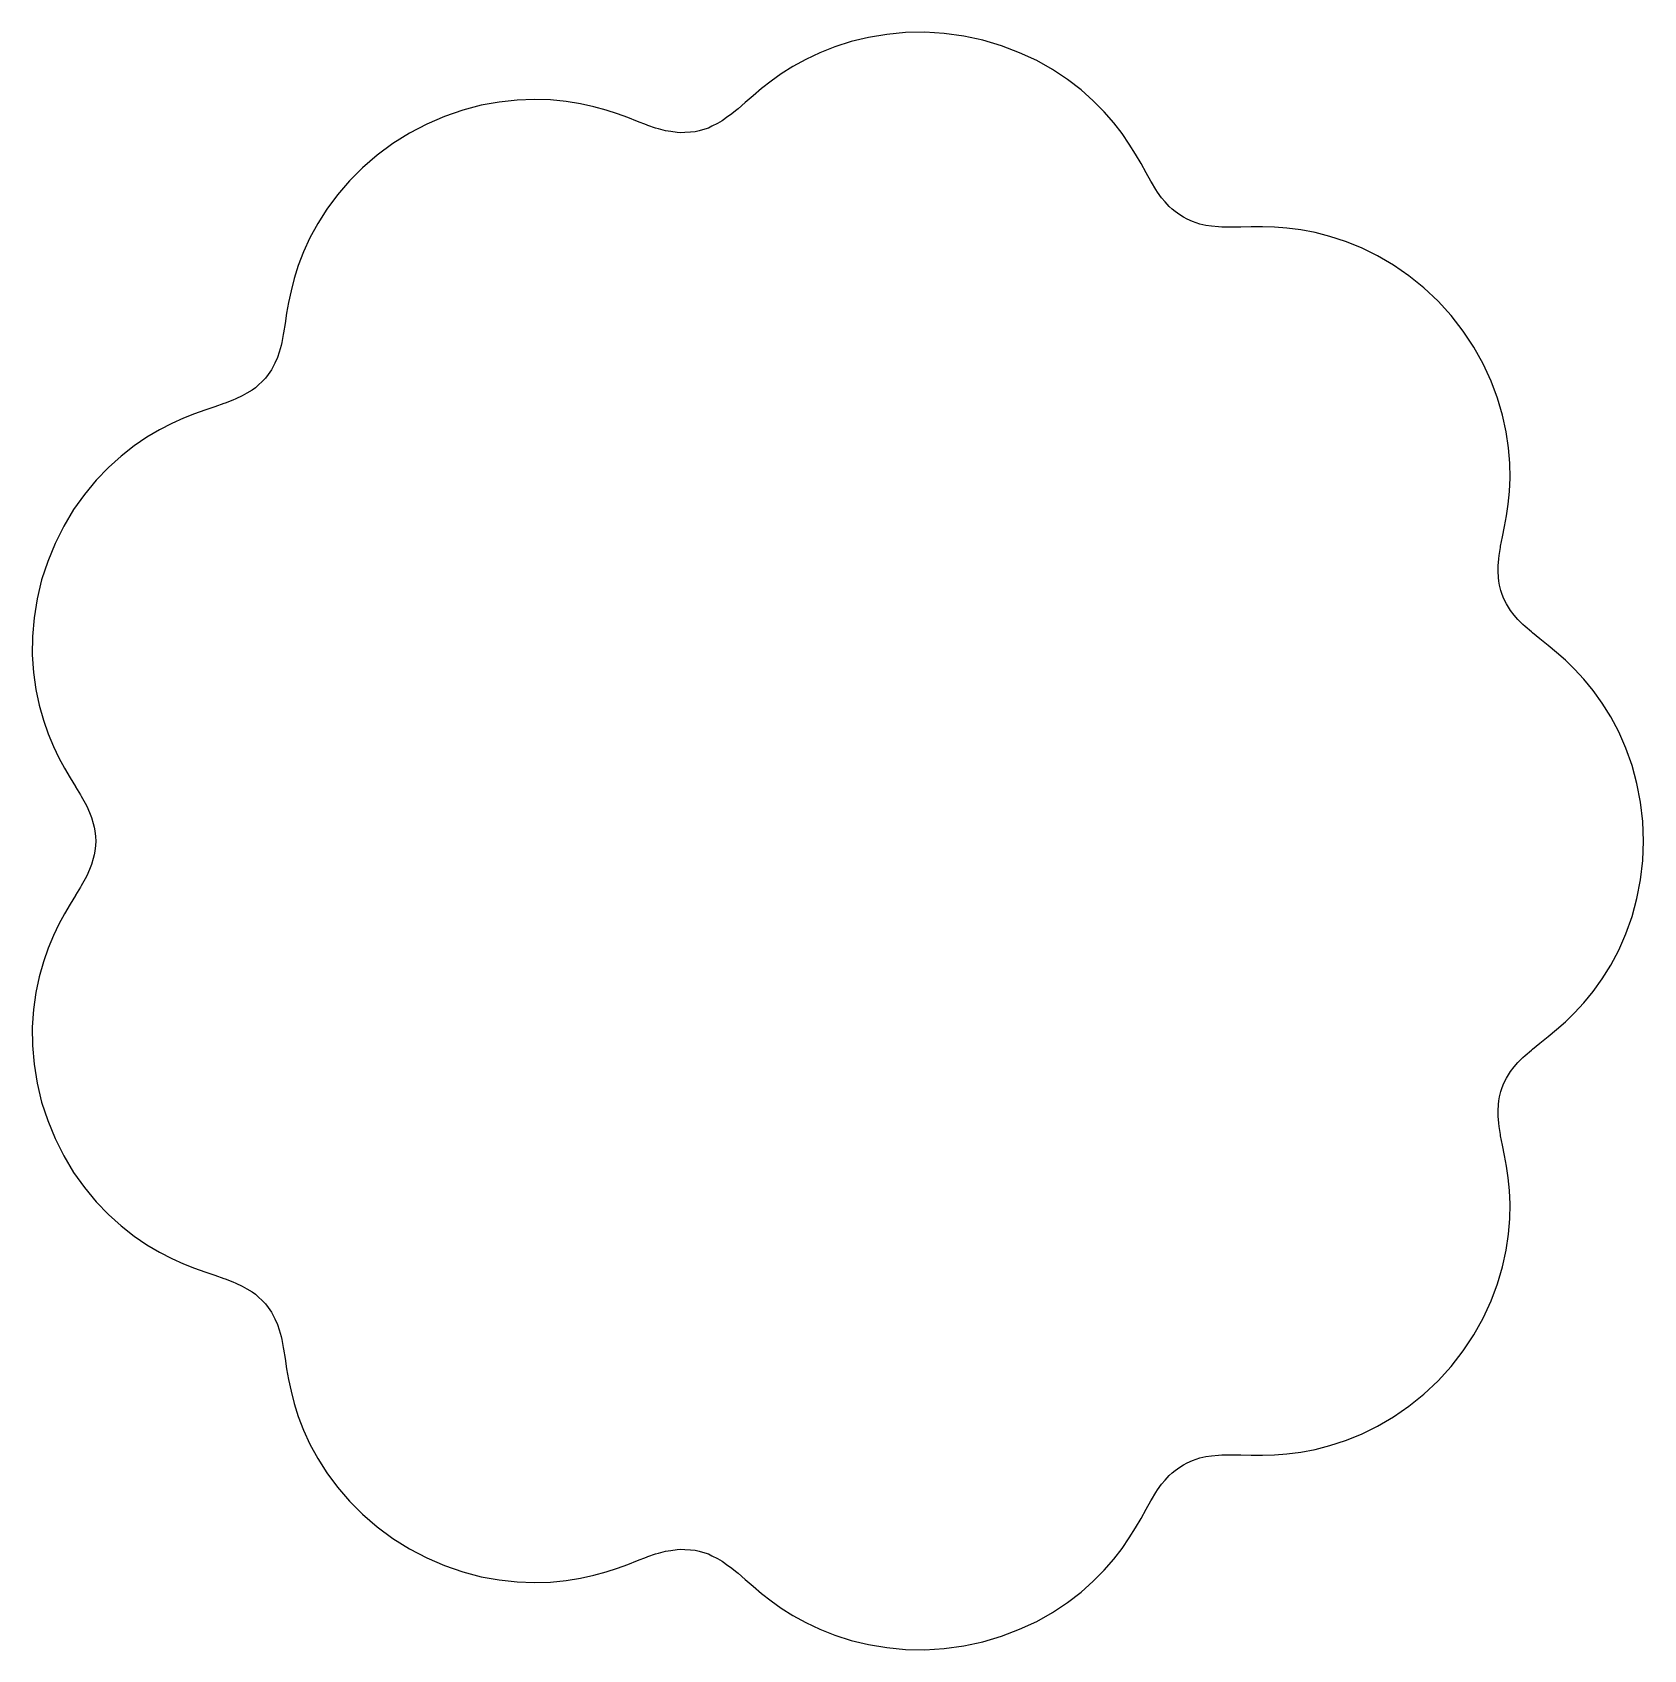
# Model space of a CAD drawing. Header units: millimetres. Extents: x 320 to 1342, y 279 to 1305.
import ezdxf

# ---------------------------------------------------------------- set-up
doc = ezdxf.new("R2010")
doc.units = ezdxf.units.MM

msp = doc.modelspace()

# ---------------------------------------------------------------- linework, layer by layer
for p, q in [((861.8, 1303.7), (850.3, 1301.8)), ((873.7, 1304.8), (861.8, 1303.7)), ((885.9, 1305), (873.7, 1304.8)), ((898.3, 1304.3), (885.9, 1305)), ((910.6, 1302.6), (898.3, 1304.3)), ((828.9, 1295.9), (819.3, 1292)), ((839.3, 1299.2), (828.9, 1295.9)), ((850.3, 1301.8), (839.3, 1299.2)), ((922.8, 1300), (910.6, 1302.6)), ((934.6, 1296.5), (922.8, 1300)), ((946, 1292.1), (934.6, 1296.5)), ((802.3, 1283.3), (794.9, 1278.6)), ((810.4, 1287.8), (802.3, 1283.3)), ((819.3, 1292), (810.4, 1287.8)), ((956.9, 1287.1), (946, 1292.1)), ((967, 1281.4), (956.9, 1287.1)), ((788.4, 1274), (782.4, 1269.3)), ((794.9, 1278.6), (788.4, 1274)), ((976.5, 1275.1), (967, 1281.4)), ((985.1, 1268.5), (976.5, 1275.1)), ((627.3, 1262), (616, 1260.8)), ((638.2, 1262.4), (627.3, 1262)), ((648.6, 1262.1), (638.2, 1262.4)), ((658.4, 1261.2), (648.6, 1262.1)), ((777.1, 1264.8), (772.1, 1260.5)), ((782.4, 1269.3), (777.1, 1264.8)), ((992.8, 1261.6), (985.1, 1268.5)), ((593, 1255.6), (581.4, 1251.6)), ((604.6, 1258.7), (593, 1255.6)), ((616, 1260.8), (604.6, 1258.7)), ((667.5, 1259.7), (658.4, 1261.2)), ((676, 1257.8), (667.5, 1259.7)), ((683.8, 1255.6), (676, 1257.8)), ((691, 1253.3), (683.8, 1255.6)), ((697.6, 1250.9), (691, 1253.3)), ((762.7, 1252.7), (761.1, 1251.5)), ((766.8, 1255.9), (762.7, 1252.7)), ((767.5, 1256.5), (766.8, 1255.9)), ((772, 1260.4), (767.5, 1256.5)), ((772.1, 1260.5), (772, 1260.4)), ((999.7, 1254.6), (992.8, 1261.6)), ((1005.8, 1247.6), (999.7, 1254.6)), ((570.1, 1246.8), (559.1, 1241)), ((581.4, 1251.6), (570.1, 1246.8)), ((703.8, 1248.5), (697.6, 1250.9)), ((709.5, 1246.3), (703.8, 1248.5)), ((703.8, 1248.5), (703.8, 1248.5)), ((710.3, 1246), (709.5, 1246.3)), ((715.2, 1244.3), (710.3, 1246)), ((717.1, 1243.8), (715.2, 1244.3)), ((721.5, 1242.6), (717.1, 1243.8)), ((724.9, 1242), (721.5, 1242.6)), ((728.9, 1241.5), (724.9, 1242)), ((731.3, 1241.3), (728.9, 1241.5)), ((737.4, 1241.6), (733.7, 1241.4)), ((740.2, 1241.9), (737.4, 1241.6)), ((742.9, 1242.6), (740.2, 1241.9)), ((746.4, 1243.6), (742.9, 1242.6)), ((748.7, 1244.3), (746.4, 1243.6)), ((750.9, 1245.4), (748.7, 1244.3)), ((754.5, 1247.1), (750.9, 1245.4)), ((757.4, 1248.9), (754.5, 1247.1)), ((761.1, 1251.5), (757.4, 1248.9)), ((1011.1, 1240.8), (1005.8, 1247.6)), ((548.6, 1234.4), (538.6, 1227.1)), ((559.1, 1241), (548.6, 1234.4)), ((733.7, 1241.4), (731.3, 1241.3)), ((1015.6, 1234.1), (1011.1, 1240.8)), ((1019.6, 1227.8), (1015.6, 1234.1)), ((538.6, 1227.1), (529.4, 1219.1)), ((1023.1, 1221.7), (1019.6, 1227.8)), ((1026.3, 1215.9), (1023.1, 1221.7)), ((521, 1210.7), (513.4, 1201.9)), ((529.4, 1219.1), (521, 1210.7)), ((1029.3, 1210.6), (1026.3, 1215.9)), ((1026.3, 1215.9), (1026.3, 1215.9)), ((513.4, 1201.9), (506.7, 1192.8)), ((1029.7, 1209.9), (1029.3, 1210.6)), ((1032.4, 1205.4), (1029.7, 1209.9)), ((1033.5, 1203.7), (1032.4, 1205.4)), ((1036.1, 1200.1), (1033.5, 1203.7)), ((506.7, 1192.8), (500.9, 1183.7)), ((1038.3, 1197.4), (1036.1, 1200.1)), ((1041, 1194.5), (1038.3, 1197.4)), ((1042.7, 1192.8), (1041, 1194.5)), ((1044.6, 1191.3), (1042.7, 1192.8)), ((1047.6, 1189.2), (1044.6, 1191.3)), ((500.9, 1183.7), (495.9, 1174.6)), ((1049.9, 1187.7), (1047.6, 1189.2)), ((1052.4, 1186.4), (1049.9, 1187.7)), ((1055.7, 1184.9), (1052.4, 1186.4)), ((1058, 1184.1), (1055.7, 1184.9)), ((1060.4, 1183.4), (1058, 1184.1)), ((1064.2, 1182.5), (1060.4, 1183.4)), ((1067.7, 1182), (1064.2, 1182.5)), ((1072.2, 1181.6), (1067.7, 1182)), ((1074.2, 1181.5), (1072.2, 1181.6)), ((1079.4, 1181.4), (1074.2, 1181.5)), ((1080.3, 1181.4), (1079.4, 1181.4)), ((1086.3, 1181.5), (1080.3, 1181.4)), ((1086.4, 1181.5), (1086.3, 1181.5)), ((1093, 1181.6), (1086.4, 1181.5)), ((1100, 1181.6), (1093, 1181.6)), ((1107.6, 1181.4), (1100, 1181.6)), ((1115.6, 1180.8), (1107.6, 1181.4)), ((1124.3, 1179.7), (1115.6, 1180.8)), ((495.9, 1174.6), (491.9, 1165.7)), ((1133.4, 1178), (1124.3, 1179.7)), ((1142.9, 1175.5), (1133.4, 1178)), ((1152.8, 1172.3), (1142.9, 1175.5)), ((1162.9, 1168.2), (1152.8, 1172.3)), ((491.9, 1165.7), (488.6, 1157)), ((1173, 1163.2), (1162.9, 1168.2)), ((1183.1, 1157.3), (1173, 1163.2)), ((488.6, 1157), (486, 1148.8)), ((1192.9, 1150.5), (1183.1, 1157.3)), ((1202.4, 1142.9), (1192.9, 1150.5)), ((484, 1141), (482.4, 1133.7)), ((486, 1148.8), (484, 1141)), ((1211.4, 1134.4), (1202.4, 1142.9)), ((482.4, 1133.7), (481.2, 1126.8)), ((1219.7, 1125.3), (1211.4, 1134.4)), ((480.2, 1120.2), (479.2, 1114.3)), ((481.2, 1126.8), (480.2, 1120.3)), ((480.2, 1120.3), (480.2, 1120.2)), ((1227.4, 1115.5), (1219.7, 1125.3)), ((478.1, 1108.3), (477.7, 1106.4)), ((479.1, 1113.4), (478.1, 1108.3)), ((479.2, 1114.3), (479.1, 1113.4)), ((1234.2, 1105.2), (1227.4, 1115.5)), ((475.3, 1098.8), (473.8, 1095.2)), ((476.5, 1102), (475.3, 1098.8)), ((477.7, 1106.4), (476.5, 1102)), ((1240.1, 1094.6), (1234.2, 1105.2)), ((469.4, 1087.9), (467.7, 1085.7)), ((471.5, 1090.9), (469.4, 1087.9)), ((472.7, 1093), (471.5, 1090.9)), ((473.8, 1095.2), (472.7, 1093)), ((1245.1, 1083.8), (1240.1, 1094.6)), ((459.4, 1078.1), (456, 1076)), ((461.4, 1079.5), (459.4, 1078.1)), ((463.2, 1081.1), (461.4, 1079.5)), ((465.9, 1083.7), (463.2, 1081.1)), ((467.7, 1085.7), (465.9, 1083.7)), ((1249.2, 1073), (1245.1, 1083.8)), ((435.6, 1067.5), (429.3, 1065.4)), ((435.7, 1067.5), (435.6, 1067.5)), ((441.4, 1069.5), (435.7, 1067.5)), ((442.2, 1069.7), (441.4, 1069.5)), ((447.1, 1071.6), (442.2, 1069.7)), ((448.9, 1072.4), (447.1, 1071.6)), ((453, 1074.3), (448.9, 1072.4)), ((456, 1076), (453, 1074.3)), ((1252.4, 1062.2), (1249.2, 1073)), ((408.3, 1056.9), (400.6, 1052.9)), ((415.7, 1060.2), (408.3, 1056.9)), ((422.7, 1063), (415.7, 1060.2)), ((429.3, 1065.4), (422.7, 1063)), ((1254.7, 1051.6), (1252.4, 1062.2)), ((392.6, 1048.2), (384.5, 1042.6)), ((400.6, 1052.9), (392.6, 1048.2)), ((1256.2, 1041.4), (1254.7, 1051.6)), ((376.3, 1036.2), (368.3, 1029)), ((384.5, 1042.6), (376.3, 1036.2)), ((1257, 1031.6), (1256.2, 1041.4)), ((368.3, 1029), (360.5, 1020.8)), ((1257.1, 1022.4), (1257, 1031.6)), ((360.5, 1020.8), (353.1, 1011.9)), ((1256.7, 1013.8), (1257.1, 1022.4)), ((353.1, 1011.9), (346.1, 1002.2)), ((1254.8, 998.3), (1255.9, 1005.7)), ((1255.9, 1005.7), (1256.7, 1013.8)), ((346.1, 1002.2), (339.9, 991.8)), ((1253.6, 991.5), (1254.8, 998.3)), ((339.9, 991.8), (334.4, 980.8)), ((1252.3, 985), (1253.6, 991.5)), ((1252.3, 984.9), (1252.3, 985)), ((334.4, 980.8), (329.7, 969.3)), ((1250.2, 973.1), (1251, 978.2)), ((1251, 978.2), (1251.1, 979)), ((1251.1, 979), (1252.3, 984.9)), ((329.7, 969.3), (325.8, 957.6)), ((1249.5, 963.2), (1249.6, 966.6)), ((1249.6, 966.6), (1249.9, 971.1)), ((1249.9, 971.1), (1250.2, 973.1)), ((325.8, 957.6), (323, 945.6)), ((1249.7, 959.2), (1249.5, 963.2)), ((1249.9, 956.8), (1249.7, 959.2)), ((1250.4, 954.4), (1249.9, 956.8)), ((1251.3, 950.9), (1250.4, 954.4)), ((323, 945.6), (321, 933.6)), ((1252.1, 948.3), (1251.3, 950.9)), ((1253.2, 945.7), (1252.1, 948.3)), ((1254.8, 942.5), (1253.2, 945.7)), ((1256, 940.3), (1254.8, 942.5)), ((1257.4, 938.3), (1256, 940.3)), ((1259.8, 935.2), (1257.4, 938.3)), ((1262, 932.6), (1259.8, 935.2)), ((321, 933.6), (320, 921.8)), ((1265.2, 929.4), (1262, 932.6)), ((1266.7, 928), (1265.2, 929.4)), ((1270.6, 924.6), (1266.7, 928)), ((1271.3, 924.1), (1270.6, 924.6)), ((1276, 920.3), (1271.3, 924.1)), ((320, 921.8), (319.9, 910.2)), ((1281.2, 916.1), (1276, 920.3)), ((1276, 920.3), (1276, 920.3)), ((1286.6, 911.6), (1281.2, 916.1)), ((319.9, 910.2), (320.7, 898.9)), ((1292.2, 906.7), (1286.6, 911.6)), ((1298, 901), (1292.2, 906.7)), ((320.7, 898.9), (322.1, 888.2)), ((1303.9, 894.7), (1298, 901)), ((1309.8, 887.5), (1303.9, 894.7)), ((322.1, 888.2), (324.2, 878.1)), ((1315.5, 879.5), (1309.8, 887.5)), ((324.2, 878.1), (326.9, 868.7)), ((1321, 870.8), (1315.5, 879.5)), ((326.9, 868.7), (329.9, 860)), ((1326, 861.2), (1321, 870.8)), ((329.9, 860), (333.3, 852)), ((333.3, 852), (336.8, 844.7)), ((1330.6, 850.9), (1326, 861.2)), ((336.8, 844.7), (340.3, 838.1)), ((1334.5, 840), (1330.6, 850.9)), ((340.3, 838.1), (343.9, 832.1)), ((343.9, 832.1), (347.3, 826.5)), ((1337.6, 828.5), (1334.5, 840)), ((347.3, 826.5), (347.4, 826.4)), ((347.4, 826.4), (350.5, 821.3)), ((350.5, 821.3), (350.9, 820.5)), ((1339.9, 816.6), (1337.6, 828.5)), ((350.9, 820.5), (353.5, 816)), ((353.5, 816), (354.4, 814.2)), ((354.4, 814.2), (356.2, 810.1)), ((1341.3, 804.4), (1339.9, 816.6)), ((356.2, 810.1), (357.5, 806.9)), ((357.5, 806.9), (358.6, 803.1)), ((358.6, 803.1), (359.2, 800.8)), ((359.2, 800.8), (359.6, 798.4)), ((1341.8, 792), (1341.3, 804.4)), ((359.6, 798.4), (360, 794.8)), ((360, 794.8), (360.2, 792)), ((360.2, 792), (360, 789.2)), ((1341.3, 779.6), (1341.8, 792)), ((1341.8, 792), (1341.8, 792)), ((358.6, 780.9), (357.5, 777.1)), ((359.2, 783.2), (358.6, 780.9)), ((359.6, 785.6), (359.2, 783.2)), ((360, 789.2), (359.6, 785.6)), ((354.4, 769.8), (353.5, 768)), ((356.2, 773.9), (354.4, 769.8)), ((357.5, 777.1), (356.2, 773.9)), ((1339.9, 767.4), (1341.3, 779.6)), ((350.5, 762.7), (347.4, 757.6)), ((350.9, 763.5), (350.5, 762.7)), ((353.5, 768), (350.9, 763.5)), ((1337.6, 755.5), (1339.9, 767.4)), ((343.9, 751.9), (340.3, 745.9)), ((347.3, 757.5), (343.9, 751.9)), ((347.4, 757.6), (347.3, 757.5)), ((1334.5, 744), (1337.6, 755.5)), ((336.8, 739.3), (333.3, 732)), ((340.3, 745.9), (336.8, 739.3)), ((1330.6, 733.1), (1334.5, 744)), ((333.3, 732), (329.9, 724)), ((1326, 722.8), (1330.6, 733.1)), ((329.9, 724), (326.9, 715.3)), ((1321, 713.2), (1326, 722.8)), ((326.9, 715.3), (324.2, 705.9)), ((1315.5, 704.5), (1321, 713.2)), ((324.2, 705.9), (322.1, 695.8)), ((1309.8, 696.5), (1315.5, 704.5)), ((322.1, 695.8), (320.7, 685.1)), ((1298, 683), (1303.9, 689.3)), ((1303.9, 689.3), (1309.8, 696.5)), ((320.7, 685.1), (319.9, 673.8)), ((1286.6, 672.4), (1292.2, 677.3)), ((1292.2, 677.3), (1298, 683)), ((319.9, 673.8), (320, 662.2)), ((1276, 663.7), (1281.2, 667.9)), ((1281.2, 667.9), (1286.6, 672.4)), ((320, 662.2), (321, 650.4)), ((1266.7, 656), (1270.6, 659.4)), ((1270.6, 659.4), (1271.3, 659.9)), ((1271.3, 659.9), (1276, 663.7)), ((1276, 663.7), (1276, 663.7)), ((321, 650.4), (323, 638.4)), ((1257.4, 645.7), (1259.8, 648.8)), ((1259.8, 648.8), (1262, 651.4)), ((1262, 651.4), (1265.2, 654.6)), ((1265.2, 654.6), (1266.7, 656)), ((323, 638.4), (325.8, 626.4)), ((1252.1, 635.7), (1253.2, 638.3)), ((1253.2, 638.3), (1254.8, 641.5)), ((1254.8, 641.5), (1256, 643.7)), ((1256, 643.7), (1257.4, 645.7)), ((325.8, 626.4), (329.7, 614.7)), ((1249.7, 624.8), (1249.9, 627.2)), ((1249.9, 627.2), (1250.4, 629.6)), ((1250.4, 629.6), (1251.3, 633.1)), ((1251.3, 633.1), (1252.1, 635.7)), ((1249.5, 620.8), (1249.7, 624.8)), ((1249.6, 617.4), (1249.5, 620.8)), ((1249.9, 612.9), (1249.6, 617.4)), ((329.7, 614.7), (334.4, 603.2)), ((1250.2, 610.9), (1249.9, 612.9)), ((1251, 605.8), (1250.2, 610.9)), ((1251.1, 605), (1251, 605.8)), ((334.4, 603.2), (339.9, 592.2)), ((1252.3, 599.1), (1251.1, 605)), ((1252.3, 599), (1252.3, 599.1)), ((1253.6, 592.5), (1252.3, 599)), ((339.9, 592.2), (346.1, 581.8)), ((1254.8, 585.7), (1253.6, 592.5)), ((1255.9, 578.3), (1254.8, 585.7)), ((346.1, 581.8), (353.1, 572.1)), ((1256.7, 570.2), (1255.9, 578.3)), ((353.1, 572.1), (360.5, 563.2)), ((1257.1, 561.6), (1256.7, 570.2)), ((360.5, 563.2), (368.3, 555)), ((368.3, 555), (376.3, 547.8)), ((1257, 552.4), (1257.1, 561.6)), ((376.3, 547.8), (384.5, 541.4)), ((1256.2, 542.6), (1257, 552.4)), ((384.5, 541.4), (392.6, 535.8)), ((392.6, 535.8), (400.6, 531.1)), ((1254.7, 532.4), (1256.2, 542.6)), ((400.6, 531.1), (408.3, 527.1)), ((408.3, 527.1), (415.7, 523.8)), ((415.7, 523.8), (422.7, 521)), ((1252.4, 521.8), (1254.7, 532.4)), ((422.7, 521), (429.3, 518.6)), ((429.3, 518.6), (435.6, 516.5)), ((435.6, 516.5), (435.7, 516.5)), ((435.7, 516.5), (441.4, 514.5)), ((441.4, 514.5), (442.2, 514.3)), ((442.2, 514.3), (447.1, 512.4)), ((1249.2, 511), (1252.4, 521.8)), ((447.1, 512.4), (448.9, 511.6)), ((448.9, 511.6), (453, 509.7)), ((453, 509.7), (456, 508)), ((456, 508), (459.4, 505.9)), ((459.4, 505.9), (461.4, 504.5)), ((461.4, 504.5), (463.2, 502.9)), ((463.2, 502.9), (465.9, 500.3)), ((1245.1, 500.2), (1249.2, 511)), ((465.9, 500.3), (467.7, 498.3)), ((467.7, 498.3), (469.4, 496.1)), ((469.4, 496.1), (471.5, 493.1)), ((471.5, 493.1), (472.7, 491)), ((1240.1, 489.4), (1245.1, 500.2)), ((472.7, 491), (473.8, 488.8)), ((473.8, 488.8), (475.3, 485.2)), ((475.3, 485.2), (476.5, 482)), ((1234.2, 478.8), (1240.1, 489.4)), ((476.5, 482), (477.7, 477.6)), ((477.7, 477.6), (478.1, 475.7)), ((478.1, 475.7), (479.1, 470.6)), ((1227.4, 468.5), (1234.2, 478.8)), ((479.1, 470.6), (479.2, 469.7)), ((479.2, 469.7), (480.2, 463.8)), ((480.2, 463.8), (480.2, 463.7)), ((480.2, 463.7), (481.2, 457.2)), ((1219.7, 458.7), (1227.4, 468.5)), ((481.2, 457.2), (482.4, 450.3)), ((1211.4, 449.6), (1219.7, 458.7)), ((482.4, 450.3), (484, 443)), ((484, 443), (486, 435.2)), ((1202.4, 441.1), (1211.4, 449.6)), ((486, 435.2), (488.6, 427)), ((1183.1, 426.7), (1192.9, 433.5)), ((1192.9, 433.5), (1202.4, 441.1)), ((488.6, 427), (491.9, 418.3)), ((1162.9, 415.8), (1173, 420.8)), ((1173, 420.8), (1183.1, 426.7)), ((491.9, 418.3), (495.9, 409.4)), ((1142.9, 408.5), (1152.8, 411.7)), ((1152.8, 411.7), (1162.9, 415.8)), ((495.9, 409.4), (500.9, 400.3)), ((500.9, 400.3), (506.7, 391.2)), ((1058, 399.9), (1060.4, 400.6)), ((1060.4, 400.6), (1064.2, 401.5)), ((1064.2, 401.5), (1067.7, 402)), ((1067.7, 402), (1072.2, 402.4)), ((1072.2, 402.4), (1074.2, 402.5)), ((1074.2, 402.5), (1079.4, 402.6)), ((1079.4, 402.6), (1080.3, 402.6)), ((1080.3, 402.6), (1086.3, 402.5)), ((1086.3, 402.5), (1086.4, 402.5)), ((1086.4, 402.5), (1093, 402.4)), ((1093, 402.4), (1100, 402.4)), ((1100, 402.4), (1107.6, 402.6)), ((1107.6, 402.6), (1115.6, 403.2)), ((1115.6, 403.2), (1124.3, 404.3)), ((1124.3, 404.3), (1133.4, 406)), ((1133.4, 406), (1142.9, 408.5)), ((506.7, 391.2), (513.4, 382.1)), ((1041, 389.5), (1042.7, 391.2)), ((1042.7, 391.2), (1044.6, 392.7)), ((1044.6, 392.7), (1047.6, 394.8)), ((1047.6, 394.8), (1049.9, 396.3)), ((1049.9, 396.3), (1052.4, 397.6)), ((1052.4, 397.6), (1055.7, 399.1)), ((1055.7, 399.1), (1058, 399.9)), ((513.4, 382.1), (521, 373.3)), ((1032.4, 378.6), (1033.5, 380.3)), ((1033.5, 380.3), (1036.1, 383.9)), ((1036.1, 383.9), (1038.3, 386.6)), ((1038.3, 386.6), (1041, 389.5)), ((521, 373.3), (529.4, 364.9)), ((1026.3, 368.1), (1029.3, 373.4)), ((1029.3, 373.4), (1029.7, 374.1)), ((1029.7, 374.1), (1032.4, 378.6)), ((529.4, 364.9), (538.6, 356.9)), ((1019.6, 356.2), (1023.1, 362.3)), ((1023.1, 362.3), (1026.3, 368.1)), ((1026.3, 368.1), (1026.3, 368.1)), ((538.6, 356.9), (548.6, 349.6)), ((548.6, 349.6), (559.1, 343)), ((1011.1, 343.2), (1015.6, 349.9)), ((1015.6, 349.9), (1019.6, 356.2)), ((559.1, 343), (570.1, 337.2)), ((710.3, 338), (715.2, 339.7)), ((715.2, 339.7), (717.1, 340.2)), ((717.1, 340.2), (721.5, 341.4)), ((721.5, 341.4), (724.9, 342)), ((724.9, 342), (728.9, 342.5)), ((728.9, 342.5), (731.3, 342.7)), ((731.3, 342.7), (733.7, 342.6)), ((733.7, 342.6), (737.4, 342.4)), ((737.4, 342.4), (740.2, 342.1)), ((740.2, 342.1), (742.9, 341.4)), ((742.9, 341.4), (746.4, 340.4)), ((746.4, 340.4), (748.7, 339.7)), ((748.7, 339.7), (750.9, 338.6)), ((750.9, 338.6), (754.5, 336.9)), ((1005.8, 336.4), (1011.1, 343.2)), ((570.1, 337.2), (581.4, 332.4)), ((581.4, 332.4), (593, 328.4)), ((593, 328.4), (604.6, 325.3)), ((676, 326.2), (683.8, 328.4)), ((683.8, 328.4), (691, 330.7)), ((691, 330.7), (697.6, 333.1)), ((697.6, 333.1), (703.8, 335.5)), ((703.8, 335.5), (709.5, 337.7)), ((703.8, 335.5), (703.8, 335.5)), ((709.5, 337.7), (710.3, 338)), ((754.5, 336.9), (757.4, 335.1)), ((757.4, 335.1), (761.1, 332.5)), ((761.1, 332.5), (762.7, 331.3)), ((762.7, 331.3), (766.8, 328.1)), ((992.8, 322.4), (999.7, 329.4)), ((999.7, 329.4), (1005.8, 336.4)), ((604.6, 325.3), (616, 323.2)), ((616, 323.2), (627.3, 322)), ((627.3, 322), (638.2, 321.6)), ((638.2, 321.6), (648.6, 321.9)), ((648.6, 321.9), (658.4, 322.8)), ((658.4, 322.8), (667.5, 324.3)), ((667.5, 324.3), (676, 326.2)), ((766.8, 328.1), (767.5, 327.5)), ((767.5, 327.5), (772, 323.6)), ((772, 323.6), (772.1, 323.5)), ((772.1, 323.5), (777.1, 319.2)), ((777.1, 319.2), (782.4, 314.7)), ((985.1, 315.5), (992.8, 322.4)), ((782.4, 314.7), (788.4, 310)), ((788.4, 310), (794.9, 305.4)), ((967, 302.6), (976.5, 308.9)), ((976.5, 308.9), (985.1, 315.5)), ((794.9, 305.4), (802.3, 300.7)), ((802.3, 300.7), (810.4, 296.2)), ((956.9, 296.9), (967, 302.6)), ((810.4, 296.2), (819.3, 292)), ((819.3, 292), (828.9, 288.1)), ((828.9, 288.1), (839.3, 284.8)), ((922.8, 284), (934.6, 287.5)), ((934.6, 287.5), (946, 291.9)), ((946, 291.9), (956.9, 296.9)), ((839.3, 284.8), (850.3, 282.2)), ((850.3, 282.2), (861.8, 280.3)), ((861.8, 280.3), (873.7, 279.2)), ((873.7, 279.2), (885.9, 279)), ((885.9, 279), (898.3, 279.7)), ((898.3, 279.7), (910.6, 281.4)), ((910.6, 281.4), (922.8, 284))]:
    msp.add_line(p, q)

doc.saveas('drawing.dxf')
